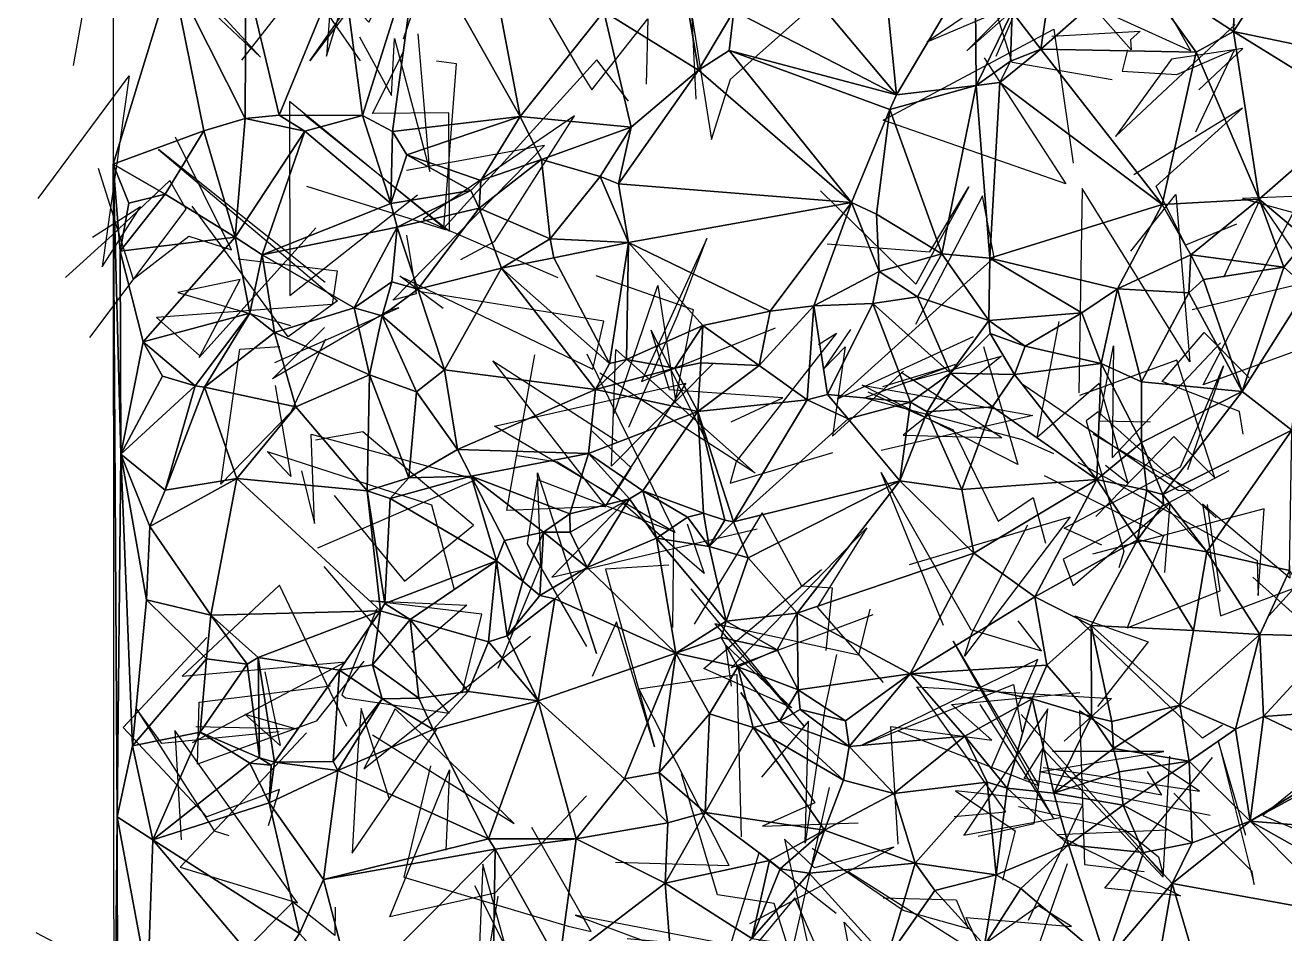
# Model space of a CAD drawing. Header units: metres. Extents: x -15.8 to 15.9, y -15.9 to 15.9.
# Drawn here: x -15.82 to -3.86, y -4.84 to 3.79 of the extents above; entities that cross this region are included whole.
import ezdxf

# ---------------------------------------------------------------- set-up
doc = ezdxf.new("R2010")
doc.units = ezdxf.units.M
doc.layers.add('CRACKS', color=1, linetype='Continuous')
doc.layers.add('STREET_MESH', color=7, linetype='Continuous')

msp = doc.modelspace()

# ---------------------------------------------------------------- linework, layer by layer
at = {"layer": 'CRACKS'}
for points in [[(-12.998, 4.584, 0.1), (-11.401, 5.476, 0.1), (-12.73, 4.604, 0.1), (-11.746, 5.079, 0.1), (-12.232, 3.652, 0.1)], [(-12.638, 3.446, 0.1), (-12.932, 3.871, 0.1), (-12.959, 3.492, 0.1), (-12.463, 5.117, 0.1), (-13.767, 3.455, 0.1)], [(-13.138, 4.432, 0.1), (-12.557, 3.815, 0.1), (-11.907, 5.04, 0.1), (-13.118, 3.446, 0.1), (-12.061, 4.958, 0.1)], [(-6.601, 3.491, 0.1), (-6.392, 3.972, 0.1), (-6.88, 3.542, 0.1), (-5.342, 5.085, 0.1), (-6.33, 5.004, 0.1)], [(-5.808, 5.045, 0.1), (-5.55, 4.086, 0.1), (-6.207, 4.202, 0.1), (-4.752, 3.541, 0.1), (-5.272, 4.461, 0.1)], [(-15.362, 3.402, 0.1), (-15.235, 4.113, 0.1), (-14.61, 4.447, 0.1), (-13.587, 3.481, 0.1), (-14.854, 4.863, 0.1)], [(-5.5, 3.266, 0.1), (-6.451, 3.432, 0.1), (-6.859, 4.722, 0.1), (-6.232, 4.048, 0.1), (-6.241, 4.253, 0.1)], [(-6.587, 4.475, 0.1), (-6.37, 4.23, 0.1), (-7.258, 3.629, 0.1), (-6.45, 3.969, 0.1), (-6.261, 4.569, 0.1)], [(-10.971, 4.07, 0.1), (-10.553, 3.35, 0.1), (-10.442, 3.172, 0.1), (-9.91, 3.847, 0.1), (-9.924, 3.226, 0.1)], [(-9.451, 3.084, 0.1), (-9.489, 3.86, 0.1), (-9.304, 2.701, 0.1), (-9.123, 3.273, 0.1), (-8.146, 4.142, 0.1)], [(-6.074, 3.68, 0.1), (-5.235, 3.729, 0.1), (-5.327, 3.645, 0.1), (-5.319, 3.55, 0.1), (-5.612, 3.88, 0.1)], [(-6.715, 3.475, 0.1), (-5.941, 2.28, 0.1), (-7.674, 2.883, 0.1), (-6.053, 3.747, 0.1), (-5.872, 2.476, 0.1)], [(-4.677, 3.172, 0.1), (-4.259, 3.564, 0.1), (-4.938, 3.463, 0.1), (-5.468, 2.73, 0.1), (-4.333, 3.791, 0.1)], [(-12.648, 3.676, 0.1), (-12.343, 3.118, 0.1), (-12.315, 3.66, 0.1), (-11.978, 2.396, 0.1), (-12.091, 3.704, 0.1)], [(-13.164, 2.933, 0.1), (-11.793, 1.83, 0.1), (-11.799, 2.953, 0.1), (-12.525, 2.946, 0.1), (-12.223, 3.546, 0.1)], [(-5.355, 3.553, 0.1), (-5.406, 3.35, 0.1), (-4.886, 3.319, 0.1), (-4.34, 3.555, 0.1), (-4.71, 2.769, 0.1)], [(-10.094, 3.064, 0.1), (-10.393, 3.456, 0.1), (-11.847, 1.859, 0.1), (-11.725, 3.42, 0.1), (-11.915, 3.444, 0.1)], [(-15.698, 2.142, 0.1), (-14.835, 3.306, 0.1), (-15.09, 1.491, 0.1), (-14.728, 2.06, 0.1), (-15.181, 1.77, 0.1)], [(-13.15, 2.259, 0.1), (-11.824, 1.844, 0.1), (-13.313, 3.062, 0.1), (-13.307, 1.221, 0.1), (-12.095, 2.176, 0.1)], [(-4.318, 1.896, 0.1), (-4.805, 1.697, 0.1), (-5.081, 2.256, 0.1), (-4.264, 2.999, 0.1), (-5.295, 2.365, 0.1)], [(-11.685, 1.56, 0.1), (-11.366, 1.732, 0.1), (-10.604, 2.924, 0.1), (-12.041, 1.944, 0.1), (-10.764, 1.39, 0.1)], [(-15.129, 2.428, 0.1), (-14.797, 1.376, 0.1), (-14.267, 1.784, 0.1), (-13.862, 1.652, 0.1), (-14.394, 2.722, 0.1)], [(-12.201, 1.793, 0.1), (-12.109, 1.237, 0.1), (-12.33, 1.176, 0.1), (-10.889, 2.643, 0.1), (-12.201, 2.405, 0.1)], [(-12.973, 1.342, 0.1), (-14.555, 2.605, 0.1), (-12.855, 1.17, 0.1), (-13.324, 0.826, 0.1), (-14.236, 2.067, 0.1)], [(-15.209, 0.82, 0.1), (-14.294, 2.039, 0.1), (-14.449, 2.312, 0.1), (-14.995, 1.791, 0.1), (-15.44, 1.391, 0.1)], [(-8.207, 1.71, 0.1), (-7.231, 1.633, 0.1), (-6.86, 2.25, 0.1), (-7.363, 1.327, 0.1), (-8.27, 2.213, 0.1)], [(-6.821, 0.826, 0.1), (-8.11, 0.235, 0.1), (-6.622, 1.579, 0.1), (-6.73, 2.165, 0.1), (-7.366, 0.943, 0.1)], [(-5.322, 1.639, 0.1), (-4.894, 2.179, 0.1), (-4.764, 0.591, 0.1), (-5.785, 2.236, 0.1), (-5.818, 0.297, 0.1)], [(-3.118, 0.925, 0.1), (-4.636, 0.371, 0.1), (-3.643, 2.27, 0.1), (-3.493, 1.875, 0.1), (-3.741, 1.808, 0.1)], [(-2.798, 1.205, 0.1), (-2.845, 2.198, 0.1), (-4.263, 2.141, 0.1), (-2.676, 1.705, 0.1), (-2.767, 0.846, 0.1)], [(-4.74, 1.088, 0.1), (-3.196, 1.455, 0.1), (-3.638, 1.442, 0.1), (-4.101, 2.122, 0.1), (-4.443, 1.39, 0.1)], [(-13.063, 1.863, 0.1), (-14.168, 0.63, 0.1), (-13.781, 1.373, 0.1), (-14.372, 1.248, 0.1), (-13.302, 0.935, 0.1)], [(-10.089, -0.029, 0.1), (-9.632, 1.021, 0.1), (-9.35, 1.76, 0.1), (-9.969, 0.405, 0.1), (-8.696, 0.912, 0.1)], [(-13.8, 1.569, 0.1), (-12.859, 1.453, 0.1), (-12.908, 1.135, 0.1), (-14.573, 1.011, 0.1), (-14.165, 0.651, 0.1)], [(-11.853, 1.095, 0.1), (-12.265, 1.403, 0.1), (-10.431, 0.519, 0.1), (-10.327, 0.975, 0.1), (-12.069, 1.253, 0.1)], [(-10.229, 0.099, 0.1), (-9.813, 1.314, 0.1), (-9.646, 0.224, 0.1), (-9.476, 1.083, 0.1), (-10.401, 1.406, 0.1)], [(-13.451, 0.585, 0.1), (-12.272, 1.104, 0.1), (-12.364, 1.077, 0.1), (-13.472, 0.428, 0.1), (-12.98, 0.915, 0.1)], [(-6.005, 0.973, 0.1), (-6.215, -0.128, 0.1), (-5.624, 0.387, 0.1), (-5.352, -0.56, 0.1), (-5.564, -0.393, 0.1)], [(-9.117, 0.022, 0.1), (-8.627, 0.247, 0.1), (-9.703, 0.324, 0.1), (-9.877, 0.891, 0.1), (-9.365, -0.141, 0.1)], [(-8.289, 0.756, 0.1), (-8.117, 0.862, 0.1), (-9.07, -0.357, 0.1), (-9.128, -0.563, 0.1), (-8.151, -0.27, 0.1)], [(-7.986, 0.896, 0.1), (-8.243, 0.516, 0.1), (-8.034, 0.731, 0.1), (-8.157, -0.114, 0.1), (-7.482, 0.502, 0.1)], [(-4.255, -0.096, 0.1), (-4.292, 0.12, 0.1), (-5.026, 0.402, 0.1), (-4.625, 0.87, 0.1), (-4.199, 0.437, 0.1)], [(-12.971, 0.804, 0.1), (-13.298, 0.112, 0.1), (-13.964, -0.572, 0.1), (-13.784, 0.71, 0.1), (-13.403, 0.737, 0.1)], [(-6.723, 0.735, 0.1), (-6.395, -0.384, 0.1), (-7.875, 0.37, 0.1), (-6.254, 0.08, 0.1), (-7.695, -0.252, 0.1)], [(-5.135, 0.017, 0.1), (-5.622, 0.026, 0.1), (-5.486, 0.743, 0.1), (-5.501, -0.32, 0.1), (-4.473, 0.772, 0.1)], [(-10.985, 0.658, 0.1), (-11.25, -0.819, 0.1), (-10.309, -0.779, 0.1), (-11.38, 0.6, 0.1), (-10.199, -0.164, 0.1)], [(-10.487, 0.667, 0.1), (-9.652, -1.031, 0.1), (-11.364, -0.02, 0.1), (-9.547, 0.388, 0.1), (-10.32, -0.789, 0.1)], [(-9.29, 0.573, 0.1), (-10.254, -0.399, 0.1), (-10.212, 0.706, 0.1), (-8.889, -0.468, 0.1), (-10.365, 0.481, 0.1)], [(-7.492, 0.388, 0.1), (-6.552, 0.645, 0.1), (-7.486, -0.105, 0.1), (-6.549, -0.13, 0.1), (-7.503, 0.489, 0.1)], [(-5.656, -0.879, 0.1), (-4.916, -0.117, 0.1), (-4.525, -0.51, 0.1), (-4.885, 0.606, 0.1), (-5.81, 0.271, 0.1)], [(-7.677, 0.356, 0.1), (-6.992, 0.564, 0.1), (-7.85, 0.247, 0.1), (-6.356, -0.148, 0.1), (-6.058, -0.281, 0.1)], [(-5.598, -1.149, 0.1), (-5.955, -0.988, 0.1), (-4.851, -0.407, 0.1), (-4.443, 0.551, 0.1), (-4.785, -0.436, 0.1)], [(-13.447, 0.364, 0.1), (-13.298, -0.497, 0.1), (-13.524, -0.262, 0.1), (-11.962, -0.767, 0.1), (-11.748, -1.572, 0.1)], [(-5.679, -0.093, 0.1), (-5.278, -0.334, 0.1), (-4.734, -0.635, 0.1), (-4.872, -0.63, 0.1), (-6.345, 0.372, 0.1)], [(-7.82, 0.305, 0.1), (-7.009, -0.056, 0.1), (-6.581, -0.923, 0.1), (-6.251, -0.696, 0.1), (-6.132, -1.13, 0.1)], [(-4.513, -0.892, 0.1), (-5.634, 0.116, 0.1), (-5.747, 0.03, 0.1), (-5.388, -1.211, 0.1), (-5.438, -1.366, 0.1)], [(-13.198, -0.443, 0.1), (-13.075, -0.943, 0.1), (-13.107, -0.095, 0.1), (-11.537, -0.528, 0.1), (-13.045, -1.178, 0.1)], [(-12.889, -0.679, 0.1), (-12.22, -1.493, 0.1), (-11.565, -0.959, 0.1), (-12.614, -0.073, 0.1), (-13.065, -0.154, 0.1)], [(-11.146, -0.298, 0.1), (-10.768, -0.358, 0.1), (-10.238, -0.689, 0.1), (-10.068, -0.416, 0.1), (-10.438, -0.067, 0.1)], [(-11.331, -2.317, 0.1), (-10.924, -1.337, 0.1), (-10.958, -0.463, 0.1), (-10.396, -2.178, 0.1), (-10.753, -1.075, 0.1)], [(-7.102, -1.914, 0.1), (-7.693, -0.461, 0.1), (-6.842, -1.949, 0.1), (-6.172, -2.153, 0.1), (-6.394, -1.868, 0.1)], [(-4.391, -0.446, 0.1), (-5.964, -1.282, 0.1), (-5.87, -1.532, 0.1), (-4.954, -0.75, 0.1), (-5.003, -1.411, 0.1)], [(-5.826, -0.361, 0.1), (-4.123, -1.295, 0.1), (-4.113, -1.628, 0.1), (-4.058, -0.805, 0.1), (-5.687, -1.234, 0.1)], [(-10.487, -2.111, 0.1), (-11.052, -1.136, 0.1), (-10.956, -0.526, 0.1), (-9.666, -1.02, 0.1), (-9.676, -1.933, 0.1)], [(-6.145, -0.49, 0.1), (-5.014, -1.06, 0.1), (-5.357, -1.934, 0.1), (-4.474, -1.585, 0.1), (-4.596, -0.763, 0.1)], [(-9.535, -0.947, 0.1), (-9.375, -1.42, 0.1), (-10.144, -0.754, 0.1), (-10.82, -1.455, 0.1), (-8.871, -0.996, 0.1)], [(-3.819, -1.301, 0.1), (-3.813, -1.464, 0.1), (-4.643, -0.761, 0.1), (-4.472, -1.82, 0.1), (-3.623, -1.501, 0.1)], [(-8.216, -2.149, 0.1), (-8.157, -1.559, 0.1), (-8.447, -1.54, 0.1), (-8.824, -0.843, 0.1), (-9.468, -1.901, 0.1)], [(-7.426, -1.334, 0.1), (-5.898, -0.88, 0.1), (-6.903, -2.204, 0.1), (-6.833, -1.986, 0.1), (-6.3, -0.957, 0.1)], [(-3.141, -2.068, 0.1), (-2.578, -0.868, 0.1), (-3.156, -2.548, 0.1), (-3.209, -0.939, 0.1), (-4.01, -1.817, 0.1)], [(-7.774, -1.81, 0.1), (-9.119, -2.313, 0.1), (-7.831, -0.987, 0.1), (-8.302, -1.738, 0.1), (-7.674, -2.452, 0.1)], [(-4.165, -1.453, 0.1), (-3.138, -2.375, 0.1), (-2.941, -1.249, 0.1), (-3.184, -2.856, 0.1), (-2.776, -1.176, 0.1)], [(-12.486, -1.758, 0.1), (-12.816, -2.571, 0.1), (-12.78, -2.599, 0.1), (-11.795, -2.744, 0.1), (-12.982, -1.354, 0.1)], [(-9.709, -1.339, 0.1), (-10.31, -1.379, 0.1), (-9.847, -3.065, 0.1), (-10.207, -1.877, 0.1), (-10.439, -2.396, 0.1)], [(-9.115, -2.489, 0.1), (-9.168, -2.098, 0.1), (-8.541, -2.693, 0.1), (-9.378, -2.32, 0.1), (-8.261, -1.38, 0.1)], [(-12.766, -2.871, 0.1), (-13.407, -1.53, 0.1), (-14.331, -2.395, 0.1), (-12.778, -2.258, 0.1), (-14.235, -3.026, 0.1)], [(-7.8, -1.757, 0.1), (-7.91, -2.193, 0.1), (-9.274, -1.897, 0.1), (-8.427, -2.864, 0.1), (-9.497, -1.565, 0.1)], [(-11.672, -2.555, 0.1), (-11.485, -1.805, 0.1), (-12.539, -1.677, 0.1), (-11.627, -1.721, 0.1), (-12.15, -2.17, 0.1)], [(-4.453, -2.86, 0.1), (-4.641, -2.982, 0.1), (-5.855, -1.822, 0.1), (-5.159, -2.069, 0.1), (-5.638, -2.681, 0.1)], [(-13.511, -3.811, 0.1), (-13.406, -3.468, 0.1), (-14.097, -3.729, 0.1), (-14.891, -2.88, 0.1), (-14.098, -2.027, 0.1)], [(-12.525, -2.95, 0.1), (-11.179, -3.791, 0.1), (-12.307, -2.702, 0.1), (-12.607, -3.273, 0.1), (-11.024, -2.013, 0.1)], [(-6.757, -2.663, 0.1), (-6.054, -3.747, 0.1), (-7.01, -2.062, 0.1), (-6.198, -3.434, 0.1), (-7.537, -2.911, 0.1)], [(-12.606, -2.251, 0.1), (-13.058, -2.822, 0.1), (-14.184, -3.23, 0.1), (-14.17, -2.641, 0.1), (-12.921, -2.485, 0.1)], [(-8.118, -2.188, 0.1), (-8.228, -2.7, 0.1), (-8.416, -3.977, 0.1), (-8.384, -2.82, 0.1), (-8.83, -3.351, 0.1)], [(-6.648, -3.27, 0.1), (-6.205, -2.236, 0.1), (-7.871, -3.044, 0.1), (-6.436, -2.473, 0.1), (-6.358, -2.925, 0.1)], [(-13.545, -2.352, 0.1), (-13.401, -3.05, 0.1), (-13.735, -2.754, 0.1), (-13.236, -2.896, 0.1), (-14.2, -2.875, 0.1)], [(-10.217, -4.159, 0.1), (-9.137, -4.192, 0.1), (-9.993, -2.515, 0.1), (-9.064, -2.379, 0.1), (-9.022, -3.917, 0.1)], [(-7.001, -3.727, 0.1), (-6.51, -3.681, 0.1), (-7.354, -2.496, 0.1), (-5.507, -2.604, 0.1), (-5.957, -3.011, 0.1)], [(-8.559, -3.239, 0.1), (-9.027, -2.548, 0.1), (-8.322, -3.596, 0.1), (-8.819, -3.817, 0.1), (-7.911, -3.786, 0.1)], [(-7.531, -3.988, 0.1), (-7.601, -2.87, 0.1), (-6.643, -3, 0.1), (-7.026, -2.661, 0.1), (-5.806, -2.548, 0.1)], [(-13.409, -2.922, 0.1), (-14.524, -3.034, 0.1), (-14.769, -2.7, 0.1), (-14.028, -3.861, 0.1), (-13.888, -3.905, 0.1)], [(-12.362, -3.564, 0.1), (-12.632, -2.7, 0.1), (-12.662, -3.097, 0.1), (-12.717, -4.074, 0.1), (-11.912, -2.896, 0.1)], [(-6.773, -3.912, 0.1), (-6.241, -3.792, 0.1), (-6.112, -2.702, 0.1), (-6.909, -3.903, 0.1), (-5.995, -3.736, 0.1)], [(-6.156, -3.259, 0.1), (-4.671, -3.484, 0.1), (-5.811, -2.722, 0.1), (-5.764, -4.181, 0.1), (-5.196, -4.247, 0.1)], [(-3.49, -3.247, 0.1), (-4.069, -3.715, 0.1), (-3.045, -4.144, 0.1), (-3.17, -3.445, 0.1), (-3.568, -2.681, 0.1)], [(-6.388, -3.632, 0.1), (-5.374, -3.856, 0.1), (-5.059, -4.109, 0.1), (-5.016, -4.28, 0.1), (-6.363, -2.757, 0.1)], [(-13.15, -2.93, 0.1), (-14.351, -4.205, 0.1), (-13.236, -4.545, 0.1), (-14.399, -2.909, 0.1), (-14.339, -3.946, 0.1)], [(-4.571, -3.716, 0.1), (-6.337, -3.366, 0.1), (-6.16, -3.084, 0.1), (-5.017, -4.3, 0.1), (-4.953, -3.152, 0.1)], [(-5.167, -3.299, 0.1), (-5.032, -3.524, 0.1), (-6.191, -3.3, 0.1), (-5.008, -3.108, 0.1), (-6.068, -3.107, 0.1)], [(-4.232, -3.905, 0.1), (-4.491, -3.017, 0.1), (-4.152, -4.37, 0.1), (-4.171, -4.248, 0.1), (-4.916, -3.505, 0.1)], [(-4.979, -3.854, 0.1), (-6.025, -3.9, 0.1), (-4.851, -4.478, 0.1), (-5.57, -4.407, 0.1), (-4.548, -3.164, 0.1)], [(-10.491, -3.529, 0.1), (-11.361, -4.454, 0.1), (-12.359, -4.677, 0.1), (-11.792, -3.284, 0.1), (-11.828, -4.045, 0.1)], [(-11.973, -3.245, 0.1), (-12.226, -4.3, 0.1), (-10.667, -4.767, 0.1), (-10.448, -4.817, 0.1), (-11.009, -3.829, 0.1)], [(-8.187, -3.449, 0.1), (-8.552, -5.047, 0.1), (-8.708, -4.55, 0.1), (-9.248, -4.47, 0.1), (-9.589, -3.321, 0.1)], [(-6.293, -4.71, 0.1), (-5.78, -3.611, 0.1), (-6.988, -3.482, 0.1), (-6.422, -3.863, 0.1), (-6.541, -4.33, 0.1)], [(-8.94, -4.741, 0.1), (-7.572, -4.018, 0.1), (-8.328, -4.214, 0.1), (-8.61, -3.94, 0.1), (-8.377, -5.005, 0.1)], [(-7.675, -4.497, 0.1), (-6.982, -4.515, 0.1), (-6.865, -4.791, 0.1), (-7.485, -4.619, 0.1), (-8.348, -4.03, 0.1)], [(-11.555, -4.38, 0.1), (-11.258, -4.973, 0.1), (-11.477, -4.179, 0.1), (-11.541, -5.782, 0.1), (-11.329, -4.483, 0.1)], [(-8.268, -5.061, 0.1), (-8.513, -4.497, 0.1), (-9.268, -5.406, 0.1), (-8.851, -4.071, 0.1), (-8.122, -4.643, 0.1)], [(-5.926, -4.174, 0.1), (-6.305, -5.248, 0.1), (-6.462, -5.344, 0.1), (-6.773, -5.346, 0.1), (-6.503, -5.137, 0.1)], [(-7.999, -4.252, 0.1), (-6.777, -5.025, 0.1), (-7.947, -5.249, 0.1), (-8.045, -4.727, 0.1), (-6.992, -5.864, 0.1)], [(-12.879, -4.586, 0.1), (-12.881, -4.856, 0.1), (-13.279, -4.537, 0.1), (-14.278, -5.543, 0.1), (-14.112, -5.605, 0.1)], [(-10.106, -4.883, 0.1), (-8.866, -4.994, 0.1), (-10.6, -4.661, 0.1), (-9.275, -5.156, 0.1), (-8.7, -6.394, 0.1)], [(-6.414, -5.713, 0.1), (-6.887, -4.684, 0.1), (-5.886, -4.771, 0.1), (-6.2, -4.574, 0.1), (-7.253, -5.32, 0.1)], [(-15.719, -4.825, 0.1), (-14.396, -5.522, 0.1), (-14.927, -5.443, 0.1), (-13.99, -5.758, 0.1), (-15.821, -5.416, 0.1)]]:
    msp.add_polyline3d(points, dxfattribs=at)
at = {"layer": 'STREET_MESH'}
for points in [[(-14.986, 2.467), (-14.43, 4.284), (-14.986, 5.057)], [(-11.471, 4.749), (-12.083, 4.628), (-11.122, 2.918)], [(-11.471, 4.749), (-11.122, 2.918), (-10.328, 3.914)], [(-12.619, 2.929), (-12.083, 4.628), (-12.81, 4.387)], [(-12.334, 2.775), (-12.083, 4.628), (-12.619, 2.929)], [(-12.083, 4.628), (-12.334, 2.775), (-11.122, 2.918)], [(-8.688, 4.483), (-7.548, 3.124), (-7.697, 4.603)], [(-7.697, 4.603), (-7.548, 3.124), (-6.8, 4.386)], [(-7.548, 3.124), (-8.688, 4.483), (-9.094, 3.923)], [(-4.332, 4.46), (-5.288, 4.341), (-4.347, 3.726)], [(-3.988, 4.287), (-4.332, 4.46), (-4.347, 3.726)], [(-13.725, 4.258), (-13.411, 2.93), (-12.81, 4.387)], [(-13.411, 2.93), (-12.619, 2.929), (-12.81, 4.387)], [(-7.548, 3.124), (-6.793, 3.214), (-6.8, 4.386)], [(-6.793, 3.214), (-6.451, 3.911), (-6.8, 4.386)], [(-6.179, 3.557), (-5.288, 4.341), (-6.092, 4.135)], [(-6.179, 3.557), (-4.703, 3.531), (-5.288, 4.341)], [(-5.288, 4.341), (-4.703, 3.531), (-4.347, 3.726)], [(-14.125, 2.784), (-14.43, 4.284), (-14.986, 2.467)], [(-14.43, 4.284), (-13.732, 2.901), (-13.725, 4.258)], [(-14.125, 2.784), (-13.732, 2.901), (-14.43, 4.284)], [(-13.732, 2.901), (-13.411, 2.93), (-13.725, 4.258)], [(-9.585, 4.288), (-10.328, 3.914), (-9.429, 3.36)], [(-9.094, 3.923), (-9.585, 4.288), (-9.429, 3.36)], [(-2.963, 3.438), (-3.988, 4.287), (-4.347, 3.726)], [(-3.988, 4.287), (-2.963, 3.438), (-2.861, 3.786)], [(-6.179, 3.557), (-6.092, 4.135), (-6.451, 3.911)], [(-11.122, 2.918), (-10.067, 2.819), (-10.328, 3.914)], [(-10.328, 3.914), (-10.067, 2.819), (-9.429, 3.36)], [(-9.136, 3.545), (-9.094, 3.923), (-9.429, 3.36)], [(-9.136, 3.545), (-7.548, 3.124), (-9.094, 3.923)], [(-6.451, 3.911), (-6.793, 3.214), (-6.465, 3.444)], [(-6.179, 3.557), (-6.451, 3.911), (-6.465, 3.444)], [(-4.347, 3.726), (-4.703, 3.531), (-4.103, 2.134)], [(-3.139, 2.978), (-4.347, 3.726), (-4.103, 2.134)], [(-3.139, 2.978), (-2.963, 3.438), (-4.347, 3.726)], [(-9.136, 3.545), (-9.429, 3.36), (-7.975, 2.103)], [(-7.612, 2.984), (-9.136, 3.545), (-7.975, 2.103)], [(-9.136, 3.545), (-7.612, 2.984), (-7.548, 3.124)], [(-6.567, 3.243), (-6.179, 3.557), (-6.465, 3.444)], [(-5.025, 2.083), (-6.179, 3.557), (-6.567, 3.243)], [(-4.703, 3.531), (-6.179, 3.557), (-5.025, 2.083)], [(-4.703, 3.531), (-5.025, 2.083), (-4.103, 2.134)], [(-9.429, 3.36), (-10.188, 2.28), (-7.975, 2.103)], [(-10.067, 2.819), (-10.188, 2.28), (-9.429, 3.36)], [(-6.793, 3.214), (-6.567, 3.243), (-6.465, 3.444)], [(-6.567, 3.243), (-6.793, 3.214), (-6.662, 1.573)], [(-5.025, 2.083), (-6.567, 3.243), (-6.662, 1.573)], [(-6.793, 3.214), (-7.612, 2.984), (-7.116, 1.615)], [(-7.612, 2.984), (-6.793, 3.214), (-7.548, 3.124)], [(-6.793, 3.214), (-7.116, 1.615), (-6.662, 1.573)], [(-13.732, 2.901), (-14.125, 2.784), (-13.827, 1.773)], [(-13.166, 2.78), (-13.732, 2.901), (-13.827, 1.773)], [(-13.732, 2.901), (-13.166, 2.78), (-13.411, 2.93)], [(-13.411, 2.93), (-13.166, 2.78), (-12.619, 2.929)], [(-13.166, 2.78), (-12.348, 2.094), (-12.619, 2.929)], [(-12.348, 2.094), (-12.334, 2.775), (-12.619, 2.929)], [(-12.334, 2.775), (-12.196, 2.554), (-11.122, 2.918)], [(-12.196, 2.554), (-11.494, 2.31), (-11.122, 2.918)], [(-11.122, 2.918), (-11.494, 2.31), (-10.918, 2.511)], [(-10.067, 2.819), (-11.122, 2.918), (-10.918, 2.511)], [(-7.738, 1.993), (-7.612, 2.984), (-7.975, 2.103)], [(-7.116, 1.615), (-7.612, 2.984), (-7.738, 1.993)], [(-3.649, 1.75), (-3.139, 2.978), (-4.103, 2.134)], [(-14.491, 2.182), (-14.125, 2.784), (-14.986, 2.467)], [(-14.125, 2.784), (-14.491, 2.182), (-13.827, 1.773)], [(-13.571, 1.605), (-13.166, 2.78), (-13.827, 1.773)], [(-13.166, 2.78), (-13.571, 1.605), (-12.348, 2.094)], [(-12.196, 2.554), (-12.334, 2.775), (-12.348, 2.094)], [(-10.361, 2.35), (-10.067, 2.819), (-10.918, 2.511)], [(-10.067, 2.819), (-10.361, 2.35), (-10.188, 2.28)], [(-11.59, 2.216), (-12.196, 2.554), (-12.348, 2.094)], [(-11.59, 2.216), (-11.494, 2.31), (-12.196, 2.554)], [(-14.948, -3.73), (-14.913, -0.287), (-14.986, 2.467)], [(-14.913, -0.287), (-14.92, 1.642), (-14.986, 2.467)], [(-14.92, 1.642), (-14.836, 2.096), (-14.986, 2.467)], [(-14.979, -7.086), (-14.948, -3.73), (-14.986, 2.467)], [(-14.836, 2.096), (-14.491, 2.182), (-14.986, 2.467)], [(-11.511, 2.05), (-10.835, 1.759), (-10.918, 2.511)], [(-11.494, 2.31), (-11.511, 2.05), (-10.918, 2.511)], [(-10.835, 1.759), (-10.361, 2.35), (-10.918, 2.511)], [(-11.511, 2.05), (-11.494, 2.31), (-11.59, 2.216)], [(-10.361, 2.35), (-10.835, 1.759), (-10.093, 1.722)], [(-10.361, 2.35), (-10.093, 1.722), (-10.188, 2.28)], [(-10.188, 2.28), (-10.093, 1.722), (-7.975, 2.103)], [(-13.827, 1.773), (-14.491, 2.182), (-14.92, 1.642)], [(-14.491, 2.182), (-14.836, 2.096), (-14.92, 1.642)], [(-12.29, 1.868), (-11.59, 2.216), (-12.348, 2.094)], [(-12.29, 1.868), (-11.511, 2.05), (-11.59, 2.216)], [(-13.571, 1.605), (-12.29, 1.868), (-12.348, 2.094)], [(-11.511, 2.05), (-12.29, 1.868), (-12.094, 1.279)], [(-11.298, 1.478), (-11.511, 2.05), (-12.094, 1.279)], [(-11.511, 2.05), (-11.298, 1.478), (-10.835, 1.759)], [(-10.093, 1.722), (-8.747, 1.071), (-7.975, 2.103)], [(-8.747, 1.071), (-8.333, 1.123), (-7.975, 2.103)], [(-8.333, 1.123), (-7.714, 1.447), (-7.975, 2.103)], [(-7.714, 1.447), (-7.738, 1.993), (-7.975, 2.103)], [(-5.448, 1.283), (-5.025, 2.083), (-6.662, 1.573)], [(-5.025, 2.083), (-5.448, 1.283), (-4.753, 1.607)], [(-4.103, 2.134), (-5.025, 2.083), (-4.753, 1.607)], [(-3.87, 1.49), (-4.103, 2.134), (-4.753, 1.607)], [(-3.649, 1.75), (-4.103, 2.134), (-3.87, 1.49)], [(-7.714, 1.447), (-7.116, 1.615), (-7.738, 1.993)], [(-12.29, 1.868), (-13.571, 1.605), (-12.697, 1.102)], [(-12.339, 1.35), (-12.29, 1.868), (-12.697, 1.102)], [(-12.29, 1.868), (-12.339, 1.35), (-12.094, 1.279)], [(-14.7, 0.781), (-13.827, 1.773), (-14.92, 1.642)], [(-13.827, 1.773), (-14.7, 0.781), (-13.688, 1.053)], [(-13.571, 1.605), (-13.827, 1.773), (-13.688, 1.053)], [(-10.835, 1.759), (-11.298, 1.478), (-10.803, 1.577)], [(-10.093, 1.722), (-10.835, 1.759), (-10.803, 1.577)], [(-10.093, 1.722), (-10.803, 1.577), (-10.272, 0.573)], [(-10.111, 0.612), (-10.093, 1.722), (-10.272, 0.573)], [(-10.111, 0.612), (-9.386, 0.934), (-10.093, 1.722)], [(-10.093, 1.722), (-9.386, 0.934), (-8.747, 1.071)], [(-3.649, 1.75), (-3.87, 1.49), (-3.645, 1.289)], [(-14.7, 0.781), (-14.92, 1.642), (-14.913, -0.287)], [(-13.453, 0.867), (-13.571, 1.605), (-13.688, 1.053)], [(-13.571, 1.605), (-13.453, 0.867), (-12.697, 1.102)], [(-10.803, 1.577), (-11.298, 1.478), (-10.272, 0.573)], [(-7.116, 1.615), (-7.714, 1.447), (-7.347, 1.207)], [(-6.672, 0.981), (-7.116, 1.615), (-7.347, 1.207)], [(-7.116, 1.615), (-6.672, 0.981), (-6.662, 1.573)], [(-6.672, 0.981), (-5.787, 1.055), (-6.662, 1.573)], [(-5.787, 1.055), (-5.448, 1.283), (-6.662, 1.573)], [(-5.448, 1.283), (-4.773, 1.244), (-4.753, 1.607)], [(-4.773, 1.244), (-4.632, 1.371), (-4.753, 1.607)], [(-4.632, 1.371), (-3.87, 1.49), (-4.753, 1.607)], [(-11.298, 1.478), (-12.094, 1.279), (-11.839, 0.513)], [(-10.406, 0.327), (-11.298, 1.478), (-11.839, 0.513)], [(-11.298, 1.478), (-10.406, 0.327), (-10.272, 0.573)], [(-7.714, 1.447), (-8.333, 1.123), (-7.773, 1.143)], [(-7.714, 1.447), (-7.773, 1.143), (-7.347, 1.207)], [(-3.87, 1.49), (-4.632, 1.371), (-4.267, 0.31)], [(-3.645, 1.289), (-3.87, 1.49), (-4.267, 0.31)], [(-12.431, 1.027), (-12.339, 1.35), (-12.697, 1.102)], [(-12.339, 1.35), (-12.431, 1.027), (-12.094, 1.279)], [(-4.632, 1.371), (-4.773, 1.244), (-4.267, 0.31)], [(-12.094, 1.279), (-12.431, 1.027), (-11.839, 0.513)], [(-7.773, 1.143), (-7.034, 0.482), (-7.347, 1.207)], [(-7.034, 0.482), (-6.672, 0.981), (-7.347, 1.207)], [(-5.448, 1.283), (-5.787, 1.055), (-5.605, 0.573)], [(-5.223, 0.399), (-5.448, 1.283), (-5.605, 0.573)], [(-5.223, 0.399), (-4.773, 1.244), (-5.448, 1.283)], [(-4.773, 1.244), (-5.223, 0.399), (-4.267, 0.31)], [(-3.794, -0.059), (-3.645, 1.289), (-4.267, 0.31)], [(-13.453, 0.867), (-12.553, 0.468), (-12.697, 1.102)], [(-12.553, 0.468), (-12.431, 1.027), (-12.697, 1.102)], [(-8.852, 0.554), (-8.333, 1.123), (-8.747, 1.071)], [(-8.396, 0.229), (-8.333, 1.123), (-8.852, 0.554)], [(-8.396, 0.229), (-8.203, 0.28), (-8.333, 1.123)], [(-8.333, 1.123), (-8.203, 0.28), (-7.773, 1.143)], [(-8.203, 0.28), (-7.415, 0.207), (-7.773, 1.143)], [(-7.415, 0.207), (-7.034, 0.482), (-7.773, 1.143)], [(-14.7, 0.781), (-14.208, 0.363), (-13.688, 1.053)], [(-14.208, 0.363), (-14.12, 0.349), (-13.688, 1.053)], [(-14.12, 0.349), (-13.453, 0.867), (-13.688, 1.053)], [(-12.105, 0.306), (-12.431, 1.027), (-12.553, 0.468)], [(-12.431, 1.027), (-12.105, 0.306), (-11.839, 0.513)], [(-9.386, 0.934), (-8.852, 0.554), (-8.747, 1.071)], [(-6.659, 0.859), (-6.672, 0.981), (-7.034, 0.482)], [(-6.672, 0.981), (-6.327, 0.74), (-5.787, 1.055)], [(-6.672, 0.981), (-6.659, 0.859), (-6.327, 0.74)], [(-5.787, 1.055), (-6.327, 0.74), (-5.605, 0.573)], [(-13.453, 0.867), (-14.12, 0.349), (-13.253, 0.163)], [(-12.553, 0.468), (-13.453, 0.867), (-13.253, 0.163)], [(-9.653, 0.531), (-9.386, 0.934), (-10.111, 0.612)], [(-9.386, 0.934), (-9.653, 0.531), (-9.407, 0.582)], [(-8.852, 0.554), (-9.386, 0.934), (-9.407, 0.582)], [(-6.659, 0.859), (-7.034, 0.482), (-6.428, 0.471)], [(-6.327, 0.74), (-6.659, 0.859), (-6.428, 0.471)], [(-14.517, 0.453), (-14.7, 0.781), (-14.913, -0.287)], [(-14.7, 0.781), (-14.517, 0.453), (-14.208, 0.363)], [(-6.327, 0.74), (-6.428, 0.471), (-5.605, 0.573)], [(-10.406, 0.327), (-10.111, 0.612), (-10.272, 0.573)], [(-9.653, 0.531), (-10.111, 0.612), (-10.406, 0.327)], [(-12.105, 0.306), (-11.715, -0.241), (-11.839, 0.513)], [(-11.715, -0.241), (-10.406, 0.327), (-11.839, 0.513)], [(-9.653, 0.531), (-10.406, 0.327), (-9.433, 0.118)], [(-9.407, 0.582), (-9.653, 0.531), (-9.433, 0.118)], [(-8.852, 0.554), (-9.407, 0.582), (-9.433, 0.118)], [(-8.396, 0.229), (-8.852, 0.554), (-9.433, 0.118)], [(-7.034, 0.482), (-7.415, 0.207), (-7.258, 0.115)], [(-6.637, 0.163), (-7.034, 0.482), (-7.258, 0.115)], [(-6.428, 0.471), (-7.034, 0.482), (-6.637, 0.163)], [(-5.605, 0.573), (-6.428, 0.471), (-5.645, -0.528)], [(-5.222, -0.177), (-5.605, 0.573), (-5.645, -0.528)], [(-5.222, -0.177), (-5.223, 0.399), (-5.605, 0.573)], [(-14.208, 0.363), (-14.517, 0.453), (-14.913, -0.287)], [(-14.208, 0.363), (-14.913, -0.287), (-14.491, -0.628)], [(-14.12, 0.349), (-14.208, 0.363), (-14.491, -0.628)], [(-12.573, -0.634), (-12.553, 0.468), (-13.253, 0.163)], [(-12.553, 0.468), (-12.573, -0.634), (-12.179, -0.512)], [(-12.105, 0.306), (-12.553, 0.468), (-12.179, -0.512)], [(-6.428, 0.471), (-6.637, 0.163), (-5.645, -0.528)], [(-5.223, 0.399), (-5.222, -0.177), (-4.267, 0.31)], [(-13.812, -0.517), (-14.12, 0.349), (-14.491, -0.628)], [(-14.12, 0.349), (-13.812, -0.517), (-13.253, 0.163)], [(-11.715, -0.241), (-12.105, 0.306), (-12.179, -0.512)], [(-10.406, 0.327), (-11.715, -0.241), (-10.473, -0.28)], [(-10.406, 0.327), (-10.473, -0.28), (-9.433, 0.118)], [(-8.008, 0.049), (-8.203, 0.28), (-8.396, 0.229)], [(-8.203, 0.28), (-8.008, 0.049), (-7.415, 0.207)], [(-5.222, -0.177), (-5.018, -0.668), (-4.267, 0.31)], [(-5.018, -0.668), (-3.794, -0.059), (-4.267, 0.31)], [(-13.812, -0.517), (-12.573, -0.634), (-13.253, 0.163)], [(-9.097, -0.93), (-8.396, 0.229), (-9.433, 0.118)], [(-9.097, -0.93), (-8.008, 0.049), (-8.396, 0.229)], [(-7.415, 0.207), (-8.008, 0.049), (-7.516, -0.538)], [(-7.415, 0.207), (-7.516, -0.538), (-7.258, 0.115)], [(-6.929, -0.621), (-6.637, 0.163), (-7.258, 0.115)], [(-6.637, 0.163), (-6.929, -0.621), (-5.645, -0.528)], [(-10.473, -0.28), (-9.957, -0.635), (-9.433, 0.118)], [(-9.957, -0.635), (-9.382, -0.845), (-9.433, 0.118)], [(-9.382, -0.845), (-9.179, -0.913), (-9.433, 0.118)], [(-9.179, -0.913), (-9.097, -0.93), (-9.433, 0.118)], [(-8.008, 0.049), (-9.097, -0.93), (-7.516, -0.538)], [(-7.516, -0.538), (-6.929, -0.621), (-7.258, 0.115)], [(-5.018, -0.668), (-4.602, -1.213), (-3.794, -0.059)], [(-4.602, -1.213), (-3.815, -1.392), (-3.794, -0.059)], [(-5.172, -0.627), (-5.222, -0.177), (-5.645, -0.528)], [(-5.172, -0.627), (-5.018, -0.668), (-5.222, -0.177)], [(-14.913, -0.287), (-14.948, -3.73), (-14.802, -3.056)], [(-14.668, -1.67), (-14.913, -0.287), (-14.802, -3.056)], [(-14.913, -0.287), (-14.638, -0.973), (-14.491, -0.628)], [(-14.668, -1.67), (-14.638, -0.973), (-14.913, -0.287)], [(-11.715, -0.241), (-12.179, -0.512), (-11.586, -0.496)], [(-10.473, -0.28), (-11.715, -0.241), (-11.586, -0.496)], [(-10.65, -0.852), (-10.473, -0.28), (-11.586, -0.496)], [(-10.473, -0.28), (-10.65, -0.852), (-10.083, -0.71)], [(-9.957, -0.635), (-10.473, -0.28), (-10.083, -0.71)], [(-14.638, -0.973), (-13.812, -0.517), (-14.491, -0.628)], [(-14.06, -1.814), (-13.812, -0.517), (-14.638, -0.973)], [(-14.06, -1.814), (-12.448, -1.774), (-13.812, -0.517)], [(-12.448, -1.774), (-12.573, -0.634), (-13.812, -0.517)], [(-12.573, -0.634), (-12.357, -0.708), (-12.179, -0.512)], [(-12.179, -0.512), (-12.357, -0.708), (-11.586, -0.496)], [(-12.357, -0.708), (-11.346, -1.298), (-11.586, -0.496)], [(-10.899, -1.027), (-10.65, -0.852), (-11.586, -0.496)], [(-11.27, -1.106), (-10.899, -1.027), (-11.586, -0.496)], [(-11.346, -1.298), (-11.27, -1.106), (-11.586, -0.496)], [(-7.516, -0.538), (-9.097, -0.93), (-8.956, -1.269)], [(-8.492, -1.794), (-7.516, -0.538), (-8.956, -1.269)], [(-8.492, -1.794), (-6.813, -1.225), (-7.516, -0.538)], [(-6.813, -1.225), (-6.929, -0.621), (-7.516, -0.538)], [(-6.929, -0.621), (-6.813, -1.225), (-5.645, -0.528)], [(-6.813, -1.225), (-6.235, -1.64), (-5.645, -0.528)], [(-6.235, -1.64), (-5.258, -1.098), (-5.645, -0.528)], [(-5.258, -1.098), (-5.172, -0.627), (-5.645, -0.528)], [(-12.573, -0.634), (-12.448, -1.774), (-12.406, -1.703)], [(-12.357, -0.708), (-12.573, -0.634), (-12.406, -1.703)], [(-11.346, -1.298), (-12.357, -0.708), (-12.406, -1.703)], [(-10.65, -0.852), (-10.647, -1.028), (-10.083, -0.71)], [(-10.647, -1.028), (-10.486, -1.362), (-10.083, -0.71)], [(-10.486, -1.362), (-9.827, -1.085), (-10.083, -0.71)], [(-9.827, -1.085), (-9.957, -0.635), (-10.083, -0.71)], [(-9.827, -1.085), (-9.532, -0.885), (-9.957, -0.635)], [(-9.532, -0.885), (-9.382, -0.845), (-9.957, -0.635)], [(-5.012, -0.761), (-5.172, -0.627), (-5.258, -1.098)], [(-5.172, -0.627), (-5.012, -0.761), (-5.018, -0.668)], [(-5.018, -0.668), (-5.012, -0.761), (-4.602, -1.213)], [(-5.012, -0.761), (-5.258, -1.098), (-4.602, -1.213)], [(-10.647, -1.028), (-10.65, -0.852), (-10.899, -1.027)], [(-9.327, -1.163), (-9.532, -0.885), (-9.827, -1.085)], [(-9.532, -0.885), (-9.327, -1.163), (-9.382, -0.845)], [(-9.327, -1.163), (-9.179, -0.913), (-9.382, -0.845)], [(-9.097, -0.93), (-9.179, -0.913), (-9.327, -1.163)], [(-9.097, -0.93), (-9.327, -1.163), (-8.956, -1.269)], [(-14.06, -1.814), (-14.638, -0.973), (-14.668, -1.67)], [(-11.27, -1.106), (-11.096, -1.493), (-10.899, -1.027)], [(-10.899, -1.027), (-11.096, -1.493), (-10.936, -1.627)], [(-10.486, -1.362), (-10.899, -1.027), (-10.936, -1.627)], [(-10.486, -1.362), (-10.647, -1.028), (-10.899, -1.027)], [(-11.096, -1.493), (-11.27, -1.106), (-11.346, -1.298)], [(-9.827, -1.085), (-10.486, -1.362), (-9.644, -2.175)], [(-9.165, -1.87), (-9.827, -1.085), (-9.644, -2.175)], [(-9.165, -1.87), (-9.327, -1.163), (-9.827, -1.085)], [(-9.327, -1.163), (-9.165, -1.87), (-8.956, -1.269)], [(-5.701, -1.912), (-5.258, -1.098), (-6.235, -1.64)], [(-5.258, -1.098), (-5.701, -1.912), (-4.728, -1.961)], [(-4.602, -1.213), (-5.258, -1.098), (-4.728, -1.961)], [(-12.167, -1.856), (-11.346, -1.298), (-12.406, -1.703)], [(-11.423, -2.066), (-11.346, -1.298), (-12.167, -1.856)], [(-11.423, -2.066), (-11.244, -2.012), (-11.346, -1.298)], [(-11.244, -2.012), (-11.096, -1.493), (-11.346, -1.298)], [(-9.165, -1.87), (-8.492, -1.794), (-8.956, -1.269)], [(-6.813, -1.225), (-8.492, -1.794), (-7.418, -2.372)], [(-6.235, -1.64), (-6.813, -1.225), (-7.418, -2.372)], [(-4.099, -1.997), (-4.602, -1.213), (-4.728, -1.961)], [(-4.602, -1.213), (-4.099, -1.997), (-3.815, -1.392)], [(-10.791, -1.66), (-10.486, -1.362), (-10.936, -1.627)], [(-10.486, -1.362), (-10.791, -1.66), (-9.644, -2.175)], [(-4.099, -1.997), (-3.365, -2.016), (-3.815, -1.392)], [(-11.096, -1.493), (-11.244, -2.012), (-10.936, -1.627)], [(-14.101, -2.228), (-14.668, -1.67), (-14.802, -3.056)], [(-14.101, -2.228), (-14.06, -1.814), (-14.668, -1.67)], [(-11.244, -2.012), (-10.791, -1.66), (-10.936, -1.627)], [(-10.791, -1.66), (-11.244, -2.012), (-10.949, -2.627)], [(-10.791, -1.66), (-10.949, -2.627), (-9.644, -2.175)], [(-6.121, -2.29), (-6.235, -1.64), (-7.418, -2.372)], [(-5.701, -1.912), (-6.235, -1.64), (-6.121, -2.29)], [(-13.609, -2.217), (-12.448, -1.774), (-14.06, -1.814)], [(-12.448, -1.774), (-13.609, -2.217), (-12.838, -2.336)], [(-12.448, -1.774), (-12.838, -2.336), (-12.525, -2.287)], [(-12.448, -1.774), (-12.525, -2.287), (-12.167, -1.856)], [(-12.448, -1.774), (-12.167, -1.856), (-12.406, -1.703)], [(-8.492, -1.794), (-9.165, -1.87), (-8.682, -2.143)], [(-8.492, -1.794), (-8.682, -2.143), (-8.483, -2.522)], [(-7.418, -2.372), (-8.492, -1.794), (-8.483, -2.522)], [(-14.101, -2.228), (-13.713, -2.278), (-14.06, -1.814)], [(-13.713, -2.278), (-13.609, -2.217), (-14.06, -1.814)], [(-12.167, -1.856), (-12.525, -2.287), (-12.085, -2.602)], [(-11.615, -2.54), (-12.167, -1.856), (-12.085, -2.602)], [(-11.615, -2.54), (-11.423, -2.066), (-12.167, -1.856)], [(-9.212, -2.028), (-9.165, -1.87), (-9.644, -2.175)], [(-9.165, -1.87), (-9.212, -2.028), (-8.682, -2.143)], [(-5.696, -2.775), (-5.701, -1.912), (-6.121, -2.29)], [(-5.701, -1.912), (-4.857, -2.668), (-4.728, -1.961)], [(-4.857, -2.668), (-5.701, -1.912), (-5.503, -2.824)], [(-5.701, -1.912), (-5.696, -2.775), (-5.503, -2.824)], [(-11.244, -2.012), (-11.423, -2.066), (-10.949, -2.627)], [(-9.054, -2.305), (-9.212, -2.028), (-9.644, -2.175)], [(-9.212, -2.028), (-9.054, -2.305), (-8.682, -2.143)], [(-4.857, -2.668), (-4.099, -1.997), (-4.728, -1.961)], [(-4.099, -1.997), (-4.857, -2.668), (-4.33, -2.898)], [(-4.099, -1.997), (-4.33, -2.898), (-4.063, -2.776)], [(-3.365, -2.016), (-4.099, -1.997), (-4.063, -2.776)], [(-3.365, -2.016), (-4.063, -2.776), (-3.193, -2.712)], [(-11.423, -2.066), (-11.615, -2.54), (-10.949, -2.627)], [(-8.682, -2.143), (-9.054, -2.305), (-8.483, -2.522)], [(-14.16, -2.926), (-14.101, -2.228), (-14.802, -3.056)], [(-14.16, -2.926), (-13.713, -2.278), (-14.101, -2.228)], [(-13.609, -2.217), (-13.713, -2.278), (-13.596, -3.169)], [(-13.609, -2.217), (-13.455, -3.209), (-12.838, -2.336)], [(-13.455, -3.209), (-13.609, -2.217), (-13.596, -3.169)], [(-10.949, -2.627), (-10.131, -3.369), (-9.644, -2.175)], [(-10.131, -3.369), (-9.803, -3.308), (-9.644, -2.175)], [(-9.803, -3.308), (-9.323, -2.752), (-9.644, -2.175)], [(-9.323, -2.752), (-9.054, -2.305), (-9.644, -2.175)], [(-13.713, -2.278), (-14.16, -2.926), (-13.596, -3.169)], [(-13.455, -3.209), (-12.897, -3.204), (-12.838, -2.336)], [(-12.897, -3.204), (-12.431, -2.61), (-12.838, -2.336)], [(-12.838, -2.336), (-12.431, -2.61), (-12.525, -2.287)], [(-12.525, -2.287), (-12.431, -2.61), (-12.085, -2.602)], [(-8.909, -2.881), (-9.054, -2.305), (-9.323, -2.752)], [(-9.054, -2.305), (-8.659, -2.82), (-8.483, -2.522)], [(-8.659, -2.82), (-9.054, -2.305), (-8.909, -2.881)], [(-8.032, -2.816), (-7.418, -2.372), (-8.483, -2.522)], [(-8.032, -2.816), (-7.998, -3.06), (-7.418, -2.372)], [(-7.998, -3.06), (-6.899, -2.963), (-7.418, -2.372)], [(-6.261, -2.61), (-6.121, -2.29), (-7.418, -2.372)], [(-6.899, -2.963), (-6.261, -2.61), (-7.418, -2.372)], [(-6.261, -2.61), (-5.696, -2.775), (-6.121, -2.29)], [(-12.431, -2.61), (-12.897, -3.204), (-12.852, -3.289)], [(-11.948, -2.9), (-12.431, -2.61), (-12.852, -3.289)], [(-12.431, -2.61), (-11.948, -2.9), (-12.085, -2.602)], [(-11.948, -2.9), (-11.615, -2.54), (-12.085, -2.602)], [(-11.615, -2.54), (-11.948, -2.9), (-10.949, -2.627)], [(-11.948, -2.9), (-11.421, -3.938), (-10.949, -2.627)], [(-10.949, -2.627), (-11.421, -3.938), (-10.591, -3.937)], [(-10.131, -3.369), (-10.949, -2.627), (-10.591, -3.937)], [(-8.659, -2.82), (-8.462, -2.709), (-8.483, -2.522)], [(-8.462, -2.709), (-8.032, -2.816), (-8.483, -2.522)], [(-6.498, -3.458), (-6.261, -2.61), (-6.899, -2.963)], [(-6.261, -2.61), (-6.498, -3.458), (-6.053, -3.504)], [(-5.696, -2.775), (-6.261, -2.61), (-6.053, -3.504)], [(-8.462, -2.709), (-8.659, -2.82), (-7.998, -3.06)], [(-8.032, -2.816), (-8.462, -2.709), (-7.998, -3.06)], [(-5.489, -3.081), (-4.857, -2.668), (-5.503, -2.824)], [(-4.857, -2.668), (-5.489, -3.081), (-4.769, -3.199)], [(-4.33, -2.898), (-4.857, -2.668), (-4.769, -3.199)], [(-4.063, -2.776), (-3.217, -3.177), (-3.193, -2.712)], [(-9.803, -3.308), (-9.366, -3.687), (-9.323, -2.752)], [(-9.366, -3.687), (-8.909, -2.881), (-9.323, -2.752)], [(-8.05, -3.379), (-8.659, -2.82), (-8.909, -2.881)], [(-8.659, -2.82), (-8.05, -3.379), (-7.998, -3.06)], [(-5.489, -3.081), (-5.696, -2.775), (-6.053, -3.504)], [(-5.696, -2.775), (-5.489, -3.081), (-5.503, -2.824)], [(-4.33, -2.898), (-4.191, -3.77), (-4.063, -2.776)], [(-4.191, -3.77), (-3.217, -3.177), (-4.063, -2.776)], [(-14.61, -3.946), (-14.16, -2.926), (-14.802, -3.056)], [(-13.689, -3.22), (-14.16, -2.926), (-14.61, -3.946)], [(-14.16, -2.926), (-13.689, -3.22), (-13.596, -3.169)], [(-11.948, -2.9), (-12.852, -3.289), (-11.421, -3.938)], [(-8.233, -3.855), (-8.909, -2.881), (-9.366, -3.687)], [(-8.233, -3.855), (-8.05, -3.379), (-8.909, -2.881)], [(-7.998, -3.06), (-7.572, -3.507), (-6.899, -2.963)], [(-7.572, -3.507), (-6.687, -3.399), (-6.899, -2.963)], [(-6.687, -3.399), (-6.498, -3.458), (-6.899, -2.963)], [(-4.191, -3.77), (-4.33, -2.898), (-4.769, -3.199)], [(-14.948, -3.73), (-14.61, -3.946), (-14.802, -3.056)], [(-8.05, -3.379), (-7.572, -3.507), (-7.998, -3.06)], [(-5.434, -3.303), (-5.489, -3.081), (-6.053, -3.504)], [(-5.489, -3.081), (-5.434, -3.303), (-4.769, -3.199)], [(-13.505, -3.597), (-13.689, -3.22), (-14.61, -3.946)], [(-13.689, -3.22), (-13.485, -3.239), (-13.596, -3.169)], [(-13.485, -3.239), (-13.689, -3.22), (-13.505, -3.597)], [(-13.485, -3.239), (-13.455, -3.209), (-13.596, -3.169)], [(-13.455, -3.209), (-13.505, -3.597), (-12.852, -3.289)], [(-13.485, -3.239), (-13.505, -3.597), (-13.455, -3.209)], [(-12.897, -3.204), (-13.455, -3.209), (-12.852, -3.289)], [(-5.434, -3.303), (-5.396, -3.619), (-4.769, -3.199)], [(-5.396, -3.619), (-4.74, -3.976), (-4.769, -3.199)], [(-4.74, -3.976), (-4.191, -3.77), (-4.769, -3.199)], [(-3.217, -3.177), (-4.191, -3.77), (-3.198, -3.232)], [(-13.505, -3.597), (-12.988, -4.324), (-12.852, -3.289)], [(-12.852, -3.289), (-12.988, -4.324), (-11.421, -3.938)], [(-9.72, -3.784), (-9.803, -3.308), (-10.131, -3.369)], [(-9.803, -3.308), (-9.72, -3.784), (-9.366, -3.687)], [(-5.396, -3.619), (-5.434, -3.303), (-6.053, -3.504)], [(-4.191, -3.77), (-2.9, -3.875), (-3.198, -3.232)], [(-9.72, -3.784), (-10.131, -3.369), (-10.591, -3.937)], [(-7.572, -3.507), (-8.05, -3.379), (-8.233, -3.855)], [(-6.687, -3.399), (-7.572, -3.507), (-7.372, -4.169)], [(-6.687, -3.399), (-7.372, -4.169), (-6.603, -4.278)], [(-6.498, -3.458), (-6.687, -3.399), (-6.603, -4.278)], [(-5.914, -3.994), (-6.498, -3.458), (-6.603, -4.278)], [(-6.498, -3.458), (-5.914, -3.994), (-6.053, -3.504)], [(-7.572, -3.507), (-8.233, -3.855), (-7.372, -4.169)], [(-5.914, -3.994), (-5.396, -3.619), (-6.053, -3.504)], [(-13.505, -3.597), (-14.61, -3.946), (-13.217, -4.835)], [(-12.988, -4.324), (-13.505, -3.597), (-13.217, -4.835)], [(-9.366, -3.687), (-9.72, -3.784), (-9.745, -4.358)], [(-8.755, -4.143), (-9.366, -3.687), (-9.745, -4.358)], [(-8.755, -4.143), (-8.233, -3.855), (-9.366, -3.687)], [(-5.914, -3.994), (-5.202, -4.067), (-5.396, -3.619)], [(-5.202, -4.067), (-4.74, -3.976), (-5.396, -3.619)], [(-14.948, -3.73), (-14.979, -7.086), (-14.945, -5.588)], [(-14.658, -5.291), (-14.948, -3.73), (-14.945, -5.588)], [(-14.658, -5.291), (-14.61, -3.946), (-14.948, -3.73)], [(-9.72, -3.784), (-10.591, -3.937), (-9.745, -4.358)], [(-4.191, -3.77), (-4.931, -4.361), (-3.324, -4.651)], [(-4.931, -4.361), (-4.191, -3.77), (-4.74, -3.976)], [(-3.06, -4.405), (-4.191, -3.77), (-3.324, -4.651)], [(-2.9, -3.875), (-4.191, -3.77), (-3.06, -4.405)], [(-13.497, -5.262), (-14.61, -3.946), (-14.658, -5.291)], [(-14.61, -3.946), (-13.497, -5.262), (-13.217, -4.835)], [(-12.988, -4.324), (-11.359, -4.035), (-11.421, -3.938)], [(-11.421, -3.938), (-11.359, -4.035), (-10.591, -3.937)], [(-10.591, -3.937), (-11.359, -4.035), (-10.752, -5.126)], [(-10.591, -3.937), (-10.752, -5.126), (-9.745, -4.358)], [(-8.653, -4.223), (-8.233, -3.855), (-8.755, -4.143)], [(-8.233, -3.855), (-8.653, -4.223), (-8.376, -4.262)], [(-7.372, -4.169), (-8.233, -3.855), (-8.376, -4.262)], [(-11.359, -4.035), (-12.988, -4.324), (-12.711, -5.394)], [(-11.384, -5.578), (-11.359, -4.035), (-12.711, -5.394)], [(-11.359, -4.035), (-11.384, -5.578), (-10.752, -5.126)], [(-5.914, -3.994), (-6.603, -4.278), (-6.368, -4.408)], [(-5.914, -3.994), (-6.368, -4.408), (-5.558, -5.098)], [(-5.202, -4.067), (-5.914, -3.994), (-5.558, -5.098)], [(-5.202, -4.067), (-4.931, -4.361), (-4.74, -3.976)], [(-8.922, -4.885), (-8.755, -4.143), (-9.745, -4.358)], [(-8.653, -4.223), (-8.755, -4.143), (-8.922, -4.885)], [(-7.372, -4.169), (-8.376, -4.262), (-7.639, -5.075)], [(-7.184, -4.429), (-7.372, -4.169), (-7.639, -5.075)], [(-7.372, -4.169), (-7.184, -4.429), (-6.603, -4.278)], [(-4.931, -4.361), (-5.202, -4.067), (-5.558, -5.098)], [(-8.376, -4.262), (-8.653, -4.223), (-8.922, -4.885)], [(-7.639, -5.075), (-8.376, -4.262), (-8.922, -4.885)], [(-6.603, -4.278), (-7.184, -4.429), (-6.712, -4.947)], [(-6.368, -4.408), (-6.603, -4.278), (-6.712, -4.947)], [(-12.711, -5.394), (-12.988, -4.324), (-13.217, -4.835)], [(-10.752, -5.126), (-9.649, -5.609), (-9.745, -4.358)], [(-9.649, -5.609), (-8.922, -4.885), (-9.745, -4.358)], [(-5.558, -5.098), (-6.368, -4.408), (-6.712, -4.947)], [(-4.931, -4.361), (-5.558, -5.098), (-5.141, -5.584)], [(-4.478, -5.902), (-4.931, -4.361), (-5.141, -5.584)], [(-3.324, -4.651), (-4.931, -4.361), (-4.478, -5.902)], [(-7.184, -4.429), (-7.639, -5.075), (-6.712, -4.947)], [(-3.494, -5.838), (-3.324, -4.651), (-4.478, -5.902)], [(-13.497, -5.262), (-12.711, -5.394), (-13.217, -4.835)]]:
    msp.add_3dface(points, dxfattribs=at)

doc.saveas('drawing.dxf')
